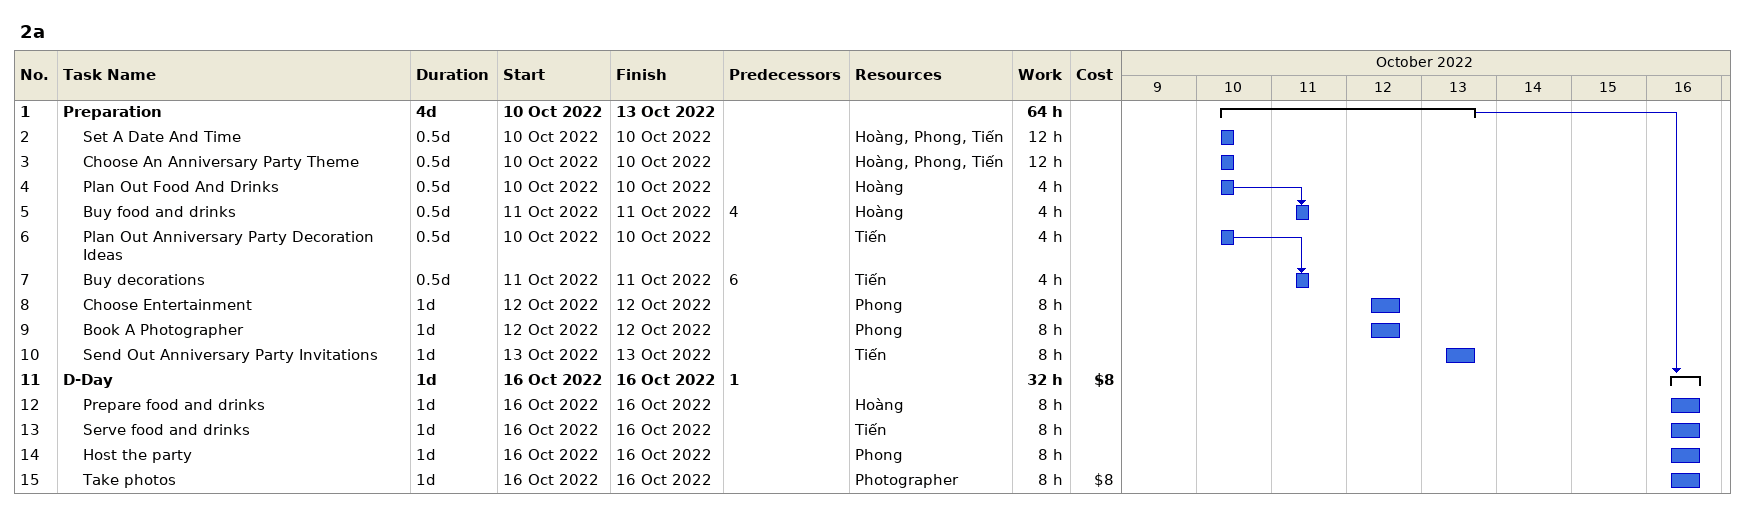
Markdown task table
2a

| ID | Level | Task | Duration | Start | Finish | Predecessors | Resources | Work (h) | Cost ($) |
|---|---|---|---|---|---|---|---|---|---|
| 1 | 1 | **Preparation** | 4d | 2022-10-10 | 2022-10-13 |  |  | 64 |  |
| 2 | 2 | Set A Date And Time | 0.5d | 2022-10-10 | 2022-10-10 |  | Hoàng, Phong, Tiến | 12 |  |
| 3 | 2 | Choose An Anniversary Party Theme | 0.5d | 2022-10-10 | 2022-10-10 |  | Hoàng, Phong, Tiến | 12 |  |
| 4 | 2 | Plan Out Food And Drinks | 0.5d | 2022-10-10 | 2022-10-10 |  | Hoàng | 4 |  |
| 5 | 2 | Buy food and drinks | 0.5d | 2022-10-11 | 2022-10-11 | 4 | Hoàng | 4 |  |
| 6 | 2 | Plan Out Anniversary Party Decoration Ideas | 0.5d | 2022-10-10 | 2022-10-10 |  | Tiến | 4 |  |
| 7 | 2 | Buy decorations | 0.5d | 2022-10-11 | 2022-10-11 | 6 | Tiến | 4 |  |
| 8 | 2 | Choose Entertainment | 1d | 2022-10-12 | 2022-10-12 |  | Phong | 8 |  |
| 9 | 2 | Book A Photographer | 1d | 2022-10-12 | 2022-10-12 |  | Phong | 8 |  |
| 10 | 2 | Send Out Anniversary Party Invitations | 1d | 2022-10-13 | 2022-10-13 |  | Tiến | 8 |  |
| 11 | 1 | **D-Day** | 1d | 2022-10-16 | 2022-10-16 | 1 |  | 32 | 8 |
| 12 | 2 | Prepare food and drinks | 1d | 2022-10-16 | 2022-10-16 |  | Hoàng | 8 |  |
| 13 | 2 | Serve food and drinks | 1d | 2022-10-16 | 2022-10-16 |  | Tiến | 8 |  |
| 14 | 2 | Host the party | 1d | 2022-10-16 | 2022-10-16 |  | Phong | 8 |  |
| 15 | 2 | Take photos | 1d | 2022-10-16 | 2022-10-16 |  | Photographer | 8 | 8 |
